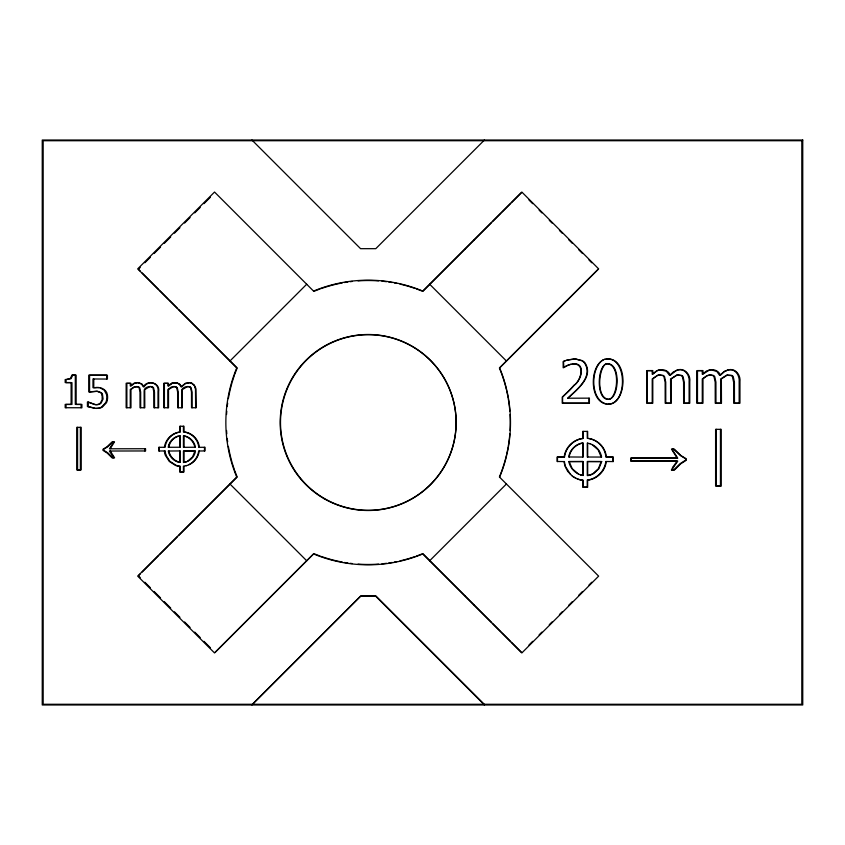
<?xml version="1.0" encoding="UTF-8"?>
<svg xmlns="http://www.w3.org/2000/svg" width="845" height="845" viewBox="0 0 845 845"><rect width="100%" height="100%" fill="white"/><g stroke="black" fill="none" stroke-linecap="round" stroke-linejoin="round"><path stroke-width="1.27" d="M179.763 451.008L179.731 462.426C174.028 461.518 169.275 456.701 168.282 451.029L180.355 450.934L180.323 462.331C174.63 461.423 169.887 456.617 168.894 450.966M606.277 461.581C605.231 471.087 597.14 479.126 587.645 480.213L587.645 487.269L583.166 487.269L583.166 480.287A20.386 20.386 0 0 1 578.064 479.168L576.026 478.365M199.23 450.934C198.406 457.916 193.061 464.106 186.175 465.69M168.831 447.237C169.507 442.136 173.405 437.742 178.274 436.2M569.129 457.06C570.058 449.973 576.1 443.995 583.166 443.023L583.166 457.06L568.759 456.976C569.688 449.899 575.72 443.942 582.765 442.97L582.765 456.976M113.769 441.914L109.438 448.79L145.562 448.727L145.562 450.955L109.438 451.029L113.843 457.884M110.199 448.727L114.508 441.861L112.079 441.914L106.998 446.804L102.91 449.318L102.91 450.311L107.167 453.047L112.1 457.884L114.593 457.8L110.199 450.955M112.829 441.861L107.759 446.751L103.681 449.255L103.681 450.237L107.938 452.962L112.85 457.8M140.249 267.39L138.4 269.228L140.27 271.097M144.865 262.774L150.399 257.229M154.096 253.532L160.561 247.078M164.257 243.381L170.722 236.917M174.408 233.22L179.953 227.685M184.569 223.069L190.104 217.524M194.72 212.908L200.265 207.374M203.951 203.677L210.416 197.212M229.903 361.047L306.724 284.216M484.428 140.027L375.782 248.673L360.572 248.673L251.926 140.027M140.27 573.903L138.4 575.772L140.249 577.61M142.118 572.054L158.839 555.334M159.842 554.331L168.123 546.039M169.158 545.014L177.418 536.755M178.475 535.688L237.191 476.971A141.971 141.971 0 0 1 234.72 470.591M422.775 291.388L464.718 249.455M464.908 249.264L474.034 240.128M474.193 239.969L491.748 222.425M492.772 221.39L501.064 213.098M502.067 212.106L510.391 203.782M511.352 202.821L521.576 192.597M215.031 652.403L313.833 553.612M598.207 269.228L499.406 368.029A141.971 141.971 0 0 1 504.697 383.091M252.338 704.276L360.72 595.905L375.888 595.905L484.269 704.276M251.926 704.973L360.572 596.327L375.782 596.327L484.428 704.973M429.64 560.784L506.461 483.953M528.959 645.02L532.646 641.323M539.11 634.859L541.888 632.092M549.271 624.698L552.038 621.931M559.422 614.547L562.2 611.78M568.664 605.316L572.35 601.619M578.814 595.155L582.511 591.468M588.976 585.004L591.743 582.226M568.062 398.153C577.061 389.534 594.003 376.796 584.983 362.875A10.679 10.679 0 0 0 582.289 360.625L574.642 358.819L566.657 360.266M176.235 382.743L172.517 383.176L168.514 386.049L168.514 383.366L164.405 383.366L164.405 407.765M564.65 367.079L563.161 367.755L563.161 361.575L564.502 360.984M656.576 375.983L652.794 378.813L652.794 403.192L647.302 403.192L647.302 370.575L652.794 370.575L652.794 374.166L657.051 370.839M564.291 367.205L566.847 365.769A20.755 20.755 0 0 1 571.093 364.237M187.474 461.286L192.575 456.934L194.931 451.029L183.439 451.008L183.439 462.521L186.058 461.972M565.326 366.561L566.488 365.906A20.703 20.703 0 0 1 570.713 364.385C586.24 360.192 582.427 379.458 574.294 385.236A125.778 125.778 0 0 1 568.062 391.795L562.601 397.023L562.601 403.192L589.398 403.192L589.398 398.153L567.692 398.217C576.681 389.619 593.57 376.912 584.571 363.023A10.647 10.647 0 0 0 581.888 360.783L575.741 359.019L568.167 359.833M605.221 364.322C598.313 370.247 596.39 397.921 608.389 399.284M188.857 464.665C194.181 462.162 197.962 456.828 198.691 451.008L205.008 450.934L205.008 447.269L198.755 447.332A16.72 16.72 0 0 0 197.836 443.139C195.702 437.055 189.861 432.524 183.439 431.953L183.407 426.26M676.285 370.469L670.222 375.296C668.627 370.11 662.163 368.504 657.547 370.459M657.547 375.497L652.224 378.93L652.224 403.234L646.742 403.234L646.742 370.701L652.224 370.701L652.224 374.293L656.47 370.966L659.269 369.962M676.106 375.455L671.173 378.919L671.279 403.192L665.786 403.192L665.744 382.141L664.561 376.616A3.623 3.623 0 0 0 663.23 375.433L658.815 375.064M603.573 359.611C590.306 367.079 589.715 400.35 606.647 404.016M185.488 462.078C190.653 460.831 194.772 456.215 195.48 450.966L184.02 450.934L184.02 462.426M610.101 399.051C618.392 394.076 619.734 365.515 607.925 363.815M606.171 363.963C596.897 366.888 595.968 401.956 609.53 399.21M564.154 361.132L565.675 360.54M656.956 375.613L658.487 375.148M677.542 370.015L673.275 372.011L669.61 375.412L666.219 371.113L659.871 369.867M727.725 370.015L724.08 371.884L720.405 375.296C719.074 370.966 714.131 368.948 709.927 369.867M677.035 375.138L670.56 379.035L670.666 403.234L665.184 403.234L665.142 382.236L663.959 376.733A3.612 3.612 0 0 0 662.638 375.55L659.702 374.99M727.218 375.138L721.355 378.919L721.461 403.192L715.968 403.192L715.926 382.141L714.743 376.616A3.623 3.623 0 0 0 713.423 375.433L709.768 374.99M565.316 360.699L567.016 360.107M709.451 369.962L702.977 374.166L702.977 370.575L697.484 370.575L697.484 403.192L702.977 403.192L702.977 378.813L706.758 375.983L709.589 374.948M605.062 359.188C587.962 364.427 588.933 408.705 611.695 403.762C628.194 398.027 627.233 354.192 604.608 359.347M173.468 386.63L168.514 389.534L168.514 407.765L163.782 407.723L163.782 383.271L167.901 383.271L167.901 385.964L171.915 383.081L177.228 382.922M657.896 375.264L659.406 374.948M149.776 386.63L144.727 389.608L144.801 407.765L140.016 407.723L139.974 391.943L139.087 387.802A2.715 2.715 0 0 0 138.094 386.915L134.535 386.693L130.267 389.45L130.267 407.723M187.315 386.63L182.277 389.608L182.351 407.765L177.651 407.723L177.619 391.943L176.732 387.802A2.715 2.715 0 0 0 175.739 386.915L173.531 386.492M676.401 375.254L677.922 374.937M186.745 465.584L183.407 466.282L183.407 472.08L179.731 472.08L179.731 466.345A16.72 16.72 0 0 1 175.549 465.437L169.275 461.433L165.303 455.191A16.72 16.72 0 0 1 164.395 451.008M676.908 370.152C684.323 367.216 690.84 374.557 689.773 381.708L689.773 403.192L684.281 403.192L684.228 382.141L683.045 376.616A3.623 3.623 0 0 0 681.725 375.433L677.289 375.053M729.024 369.751L724.514 371.219L719.665 375.412L716.824 371.462L711.173 369.793M609.065 399.262C619.797 397.224 620.547 361.776 606.763 363.889M605.717 364.1L607.228 363.751M136.71 382.732L134.165 383.567L130.975 386.049L130.975 383.366L126.866 383.366L126.866 407.765M710.645 369.74L706.536 370.966L702.279 374.293L702.279 370.701L696.798 370.701L696.798 403.234L702.279 403.234L702.279 378.93L707.022 375.613L710.476 374.874M97.196 408.357L98.369 408.198A10.71 10.71 0 0 0 101.516 407.089L105.667 402.706A11.492 11.492 0 0 0 106.65 399.632A15.125 15.125 0 0 0 106.618 394.689L104.241 390.147L100.164 387.876M66.755 379.511L70.494 378.359L71.92 375.032L75.3 375.032L75.3 404.396L81.088 404.396L81.088 407.723M136.584 386.577L133.806 387.411L130.975 389.534L130.975 407.765L126.148 407.723L126.148 383.271L130.267 383.271L130.267 385.964L134.27 383.081L137.64 382.679M174.133 386.577L171.472 386.957L167.901 389.45L167.901 407.723M187.96 386.577C185.213 386.429 180.946 388.362 181.77 391.615L181.77 407.723M727.344 375.053L731.907 375.433A3.623 3.623 0 0 1 733.228 376.616L734.411 382.141L734.463 403.192L739.956 403.192L739.956 381.708C740.833 375.127 735.446 367.807 728.263 369.878M189.016 382.679L185.192 383.746L181.559 386.894L179.805 384.243L176.626 382.827M678.208 369.878C685.147 368.399 689.869 375.571 689.108 381.803L689.108 403.234L683.626 403.234L683.584 382.236L682.401 376.733A3.612 3.612 0 0 0 681.081 375.55L678.144 374.99M572.287 364.089C585.817 362.558 581.349 380.366 573.913 385.331A125.472 125.472 0 0 1 567.692 391.869L562.252 397.087L562.252 403.234L588.986 403.234L588.986 398.217M607.925 404.153C627.782 404.311 627.349 356.315 606.203 359.093M95.96 408.41L99.15 408.23A10.679 10.679 0 0 0 102.298 407.121L106.438 402.748A11.46 11.46 0 0 0 107.41 399.696A15.094 15.094 0 0 0 107.389 394.763C106.618 389.45 100.787 386.947 95.929 387.464M96.055 387.559L93.774 387.739L93.774 379.067M563.837 367.617L563.52 361.417M165.018 450.934L158.659 451.008L158.659 447.332L165.081 447.269A17.206 17.206 0 0 1 166.106 443.139C168.356 437.235 174.007 432.724 180.323 432.027L180.323 426.25M187.4 386.492L189.724 386.82M149.755 386.492L151.667 386.683M99.034 387.654L92.971 387.654L92.971 378.961L107.421 379.067L107.421 375.254L89.581 375.254L89.581 392.006L97.597 391.298L101.337 392.714A4.732 4.732 0 0 1 102.435 394.034L103.069 399.03L101.051 403.181A5.26 5.26 0 0 1 99.383 404.206A7.098 7.098 0 0 1 96.826 404.681L94.756 404.575M96.752 408.452L87.426 406.561L87.426 401.945L95.548 404.618M136.943 382.584L138.686 382.743M729.615 369.793C736.079 369.244 739.745 376.131 739.164 381.803L739.164 403.234L733.692 403.234L733.64 382.236L732.457 376.733A3.612 3.612 0 0 0 731.136 375.55L726.457 375.254L720.616 379.035L720.722 403.234L715.24 403.234L715.197 382.236L714.014 376.733A3.612 3.612 0 0 0 712.694 375.55L710.645 375.022M190.526 382.796L185.53 383.186L180.978 386.809L179.573 384.486L177.556 383.134M188.055 386.514L190.167 386.999A2.704 2.704 0 0 1 191.15 387.887L192.037 392.017L192.069 407.765M174.197 386.514L176.33 386.999A2.704 2.704 0 0 1 177.323 387.887L178.21 392.017L178.242 407.765M136.552 386.514L138.781 386.999A2.704 2.704 0 0 1 139.774 387.887L140.661 392.017L140.692 407.765M94.439 408.315L88.239 406.603L88.239 401.988L94.418 404.428M137.999 382.648L141.875 383.936L144.02 386.894C148.255 379.479 160.286 382.817 158.638 391.689L158.638 407.765L153.874 407.723L153.843 391.943L152.956 387.802A2.715 2.715 0 0 0 151.963 386.915L151.519 386.725M189.967 382.7L191.889 383.165M588.986 438.555C596.126 439.801 602.358 445.083 604.788 451.917A20.343 20.343 0 0 1 605.897 457.018L612.868 457.018L612.868 461.486M590.148 443.72L587.275 443.086L587.275 457.018L601.608 457.06C600.594 450.839 595.799 445.389 589.726 443.667M580.314 474.795L582.765 475.376L582.807 461.486L568.833 461.518C570.048 468.595 576.089 474.415 583.166 475.503L583.208 461.581L569.203 461.613L572.202 468.658L578.329 473.929M190.664 382.859L194.128 384.76L195.882 388.404L196.188 407.765L191.519 407.723L191.488 391.943L190.59 387.802A2.715 2.715 0 0 0 189.597 386.915M138.992 382.827L141.58 384.148L143.344 386.809C147.59 379.373 159.652 382.722 157.994 391.615L157.994 407.723M576.417 478.502L572.91 476.58M592.102 444.65L598.197 449.899L601.165 456.976M191.952 383.355L194.445 385.911L195.501 389.313L195.639 407.723M574.811 477.689L571.442 475.45M571.811 475.577L567.66 471.33L565.22 466.577A20.343 20.343 0 0 1 564.101 461.486M528.959 199.98L532.646 203.677M539.11 210.141L541.888 212.908M549.271 220.302L552.038 223.069M559.422 230.453L562.2 233.22M568.664 239.684L572.35 243.381M578.814 249.845L582.511 253.532M588.976 259.996L591.743 262.774M429.64 284.216L506.461 361.047M313.833 291.388L214.535 192.037L137.714 268.858L236.748 367.892A142.319 142.319 0 0 0 236.748 477.108L137.714 576.142L214.535 652.963L313.569 553.929A142.319 142.319 0 0 0 422.785 553.929L521.819 652.963L598.64 576.142L499.406 476.971A141.971 141.971 0 0 0 504.697 461.909M142.118 272.946L158.839 289.666M159.842 290.669L168.123 298.961M169.158 299.986L177.418 308.245M178.475 309.312L237.191 368.029A141.971 141.971 0 0 0 234.72 374.409M422.775 553.612L464.718 595.545M464.908 595.736L474.034 604.872M474.193 605.031L491.748 622.575M492.772 623.61L501.064 631.902M502.067 632.894L510.391 641.218M511.352 642.179L521.576 652.403M229.903 483.953L306.724 560.784M144.865 582.226L150.399 587.771M154.096 591.468L160.561 597.922M164.257 601.619L170.722 608.083M174.408 611.78L179.953 617.315M184.569 621.931L190.104 627.476M194.72 632.092L200.265 637.626M203.951 641.323L210.416 647.788M570.417 474.288L565.58 466.683A20.386 20.386 0 0 1 564.46 461.581L557.14 461.486L557.14 457.018L564.175 457.018A20.977 20.977 0 0 1 565.432 451.98C568.178 444.776 575.065 439.273 582.765 438.428L582.765 431.383L587.645 431.404L587.687 438.354M96.034 404.639A7.119 7.119 0 0 0 98.601 404.163A5.281 5.281 0 0 0 100.27 403.139L102.16 399.706L102.129 395.09A4.954 4.954 0 0 0 101.928 394.488L101.664 393.96A4.743 4.743 0 0 0 100.555 392.64L96.805 391.224L88.767 391.932L88.767 375.138L106.65 375.138L106.65 378.961M165.926 455.117L169.887 461.338L176.14 465.331A16.678 16.678 0 0 0 180.323 466.239L180.323 471.954L183.988 471.954L183.988 466.176M101.928 394.488L102.129 395.09M194.868 447.301C193.949 441.597 189.143 436.791 183.439 435.872L183.439 447.332L195.417 447.237C194.498 441.555 189.702 436.749 184.02 435.84L184.02 447.269M587.233 431.383L587.275 438.312C595.26 438.861 602.591 444.438 605.242 451.99A20.386 20.386 0 0 1 606.361 457.103L613.343 457.103L613.343 461.581L605.823 461.486C604.777 470.971 596.707 478.988 587.233 480.066L587.233 487.111L582.765 487.111L582.765 480.15A20.343 20.343 0 0 1 577.674 479.03M720.447 429.323L720.447 486.033L715.599 486.033L715.599 429.323L721.186 429.344L721.186 486.181L716.328 486.181L716.328 429.344M587.687 443.129L587.687 457.103M583.166 431.404L583.166 438.46C575.445 439.315 568.548 444.829 565.791 452.054A21.03 21.03 0 0 0 564.534 457.103L557.478 457.103L557.478 461.581M204.479 447.332L204.479 451.008M179.731 435.777L179.731 447.301M159.304 447.269L159.304 450.934M154.529 407.765L154.498 392.017L153.61 387.887A2.704 2.704 0 0 0 152.618 386.999C149.428 385.584 143.365 387.528 144.136 391.615L144.136 407.723M144.896 448.79L144.896 451.029M80.381 427.348L80.381 469.968L76.737 469.968L76.737 427.348L81.215 427.327L81.215 469.852L77.582 469.852L77.582 427.327M66.047 379.68L66.047 382.648L71.952 382.648L71.952 404.438L66.047 404.438L66.047 407.765M164.448 447.332A17.249 17.249 0 0 1 165.483 443.192C167.743 437.266 173.405 432.746 179.731 432.048L179.731 426.26L183.988 426.25L184.02 431.932C190.421 432.503 196.251 437.023 198.385 443.086A16.678 16.678 0 0 1 199.293 447.269M499.606 477.108A142.319 142.319 0 0 0 499.606 367.892L598.64 268.858L521.819 192.037L422.785 291.071A142.319 142.319 0 0 0 313.569 291.071M166.064 455.254A16.678 16.678 0 0 1 165.155 451.072M171.704 383.556A6.887 6.887 0 0 1 174.26 382.732M510.053 414.515A141.971 141.971 0 0 1 510.053 430.485M509.82 433.897A141.971 141.971 0 0 1 508.257 446.35M508.067 447.47A141.971 141.971 0 0 1 506.694 454.177M506.44 455.286A141.971 141.971 0 0 1 505.014 460.81M421.718 554.045A141.971 141.971 0 0 1 416.395 556.084M415.317 556.464A141.971 141.971 0 0 1 399.981 560.89M396.632 561.619A141.971 141.971 0 0 1 394.393 562.052M392.154 562.453A141.971 141.971 0 0 1 388.774 562.992M386.503 563.298A141.971 141.971 0 0 1 381.972 563.816M378.56 564.101A141.971 141.971 0 0 1 358.048 564.101M352.365 563.573A141.971 141.971 0 0 1 350.094 563.298M347.834 562.992A141.971 141.971 0 0 1 344.454 562.453M342.214 562.052A141.971 141.971 0 0 1 328.895 558.894M327.797 558.577A141.971 141.971 0 0 1 321.29 556.464M320.213 556.084A141.971 141.971 0 0 1 314.889 554.045M234.34 469.514A141.971 141.971 0 0 1 232.227 463.007M231.91 461.909A141.971 141.971 0 0 1 228.351 446.35M227.654 441.84A141.971 141.971 0 0 1 227.231 438.439M226.787 433.897A141.971 141.971 0 0 1 226.555 430.485M226.555 414.515A141.971 141.971 0 0 1 226.787 411.103M227.231 406.561A141.971 141.971 0 0 1 227.654 403.16M228.351 398.65A141.971 141.971 0 0 1 231.91 383.091M232.227 381.993A141.971 141.971 0 0 1 234.34 375.486M314.889 290.955A141.971 141.971 0 0 1 320.213 288.916M321.29 288.536A141.971 141.971 0 0 1 327.797 286.423M328.895 286.106A141.971 141.971 0 0 1 342.214 282.948M344.454 282.547A141.971 141.971 0 0 1 347.834 282.008M350.094 281.702A141.971 141.971 0 0 1 352.365 281.427M358.048 280.899A141.971 141.971 0 0 1 378.56 280.899M381.972 281.184A141.971 141.971 0 0 1 386.503 281.702M388.774 282.008A141.971 141.971 0 0 1 392.154 282.547M394.393 282.948A141.971 141.971 0 0 1 396.632 283.381M399.981 284.11A141.971 141.971 0 0 1 415.317 288.536M416.395 288.916A141.971 141.971 0 0 1 421.718 290.955M505.014 384.19A141.971 141.971 0 0 1 506.44 389.714M506.694 390.823A141.971 141.971 0 0 1 508.067 397.53M508.257 398.65A141.971 141.971 0 0 1 509.82 411.103M72.776 375.148L70.98 378.729L65.181 379.574L65.181 382.553L71.107 382.553L71.107 404.396L65.181 404.396L65.181 407.723L81.912 407.765L81.912 404.438L76.145 404.438L76.145 375.148L72.776 375.148M168.651 445.273L168.218 447.301L180.323 447.237L180.323 435.745C174.968 436.178 170.246 440.182 168.651 445.273M601.239 461.518L598.387 468.69L593.338 473.358A15.981 15.981 0 0 1 587.275 475.492L587.275 461.486L601.239 461.518M601.693 461.613L598.82 468.806L593.76 473.485A16.023 16.023 0 0 1 587.687 475.619L587.687 461.581L601.693 461.613M672.789 467.285L671.405 470.042L673.655 470.042L680.109 463.683L685.696 460.102L685.696 458.803L680.362 455.518L673.687 449.107L671.469 449.107L677.13 458.096L630.687 458.096L630.687 461.053L677.13 461.053L672.789 467.285M673.412 467.391L672.018 470.158L674.278 470.158L680.753 463.789L686.351 460.198L686.351 458.888L680.996 455.603L674.31 449.17L672.092 449.17L677.764 458.191L631.204 458.191L631.204 461.148L677.764 461.148L673.412 467.391M802.75 140.027L42.25 140.027L42.25 704.973L802.75 704.973L802.75 140.027M801.81 140.724L43.169 140.724L43.169 704.276L801.81 704.276L801.81 140.724M324.174 498.708A87.996 87.996 0 0 0 456.184 422.5A87.996 87.996 0 0 0 324.174 346.292A87.996 87.996 0 0 0 324.174 498.708M324.406 498.529A87.785 87.785 0 0 0 456.089 422.5A87.785 87.785 0 0 0 324.406 346.471A87.785 87.785 0 0 0 324.406 498.529"/></g></svg>
